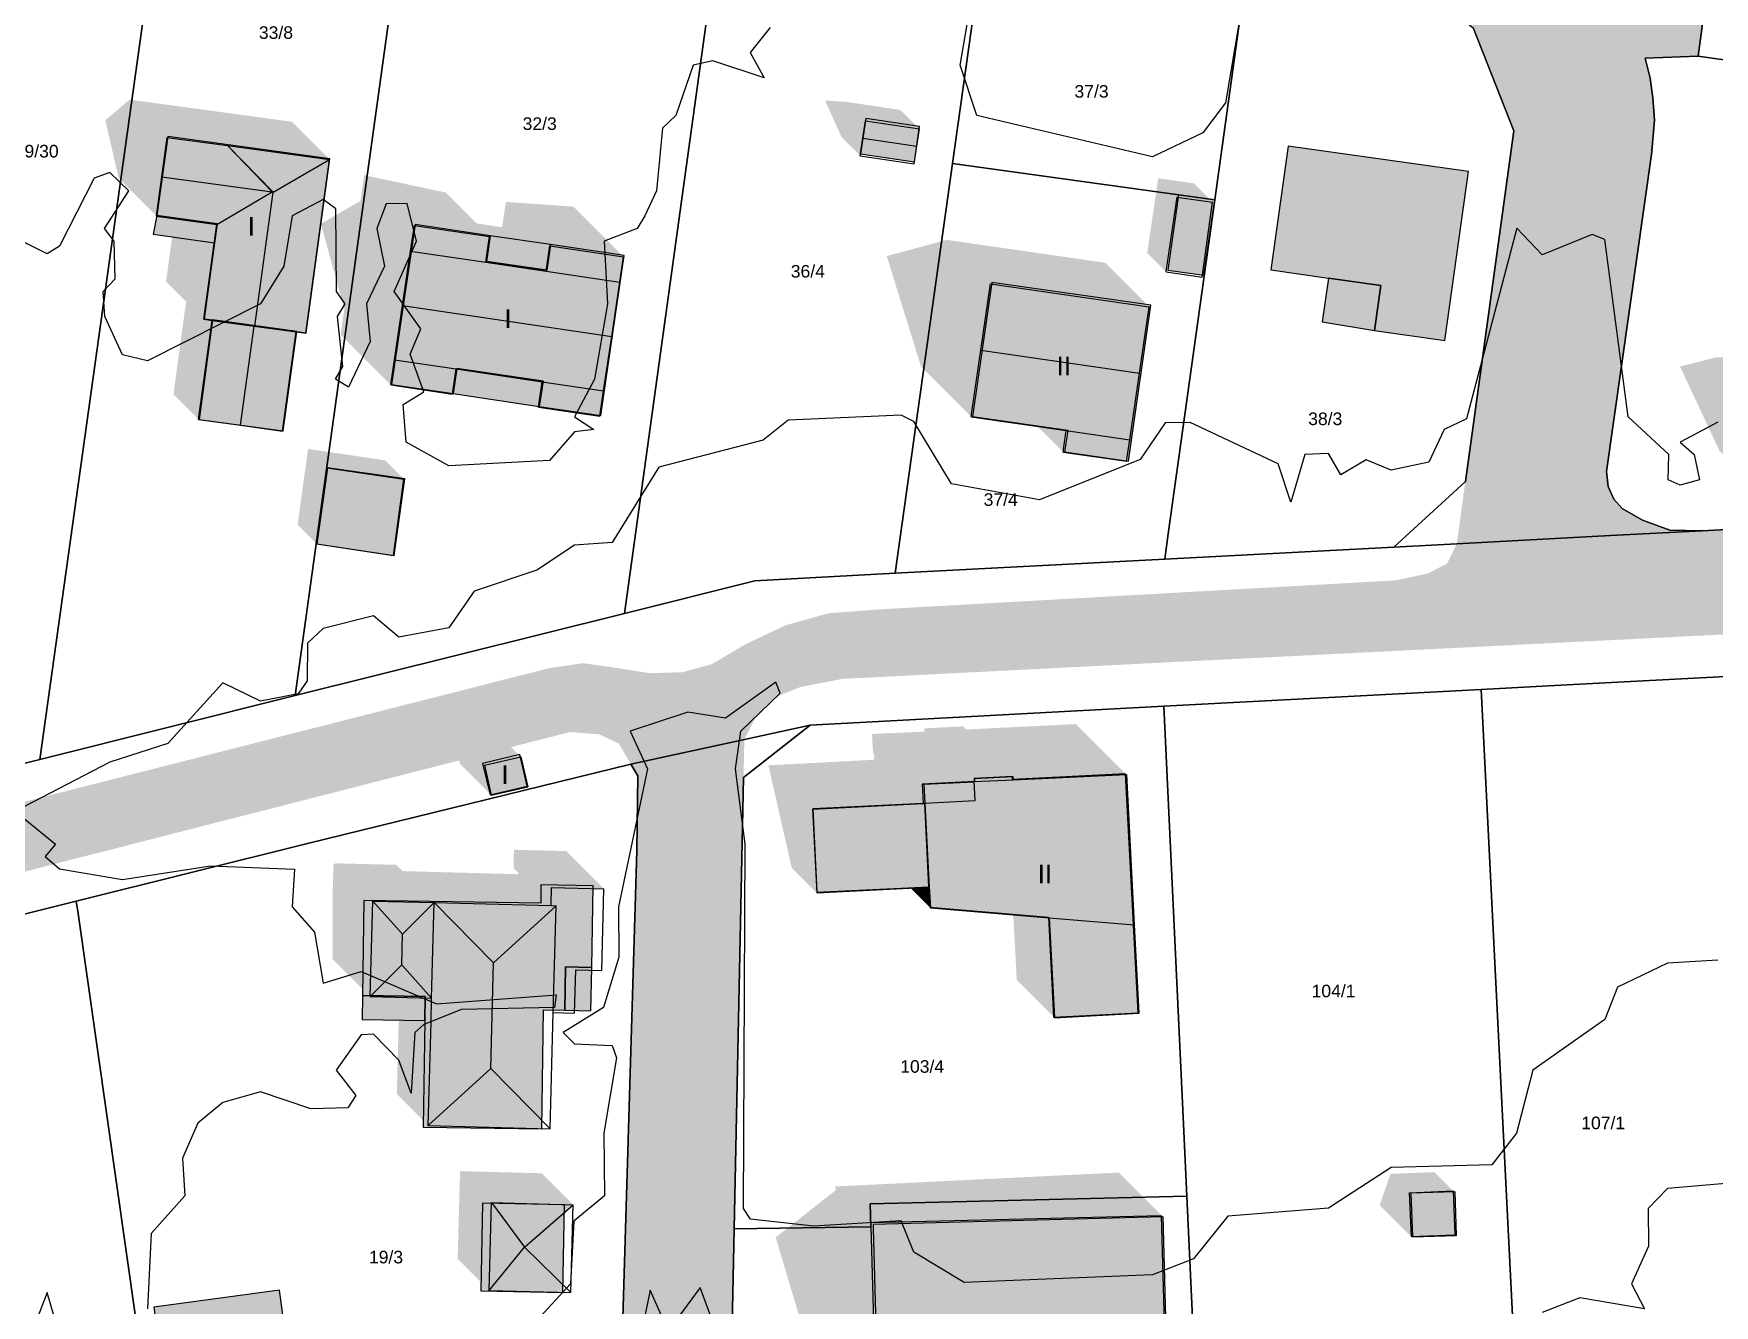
# Model space of a CAD drawing. Header units: millimetres. Extents: x 238 to 3518, y -74 to 2735.
# Drawn here: x 1918.4 to 2052.2, y 1655.5 to 1756.7 of the extents above; entities that cross this region are included whole.
import ezdxf
from ezdxf.enums import TextEntityAlignment as Align

# ---------------------------------------------------------------- set-up
doc = ezdxf.new("R2010")
doc.units = ezdxf.units.MM
for name, color, linetype in [('LP_Flurstueck_bez', 7, 'Continuous'), ('LP_Flurstuecke', 8, 'Continuous'), ('LP_Gebaeude_Dachaufsicht', 9, 'Continuous'), ('LP_Gebaeude_Dachschatten', 253, 'Continuous'), ('LP_Gebaeude_F', 254, 'Continuous'), ('LP_Gebaeude_Geschosszahl', 7, 'Continuous'), ('LP_Gebaeude_Schatten', 7, 'Continuous'), ('LP_Gebaeude_U', 7, 'Continuous'), ('LP_Topographie_Hoehenlinien', 8, 'Continuous'), ('LP_Verkehr_Strassen', 9, 'Continuous'), ('LP_Verkehr_Wege_Plaetze', 252, 'Continuous')]:
    doc.layers.add(name, color=color, linetype=linetype)
doc.styles.get("Standard").update_dxf_attribs({"font": 'arial.ttf'})

msp = doc.modelspace()

# ---------------------------------------------------------------- hatches: boundary and pattern name
at = {"layer": 'LP_Gebaeude_Dachschatten'}
for points in [[(1988.92, 1749.15), (1984.62, 1749.79), (1984.42, 1748.4), (1988.71, 1747.76)], [(1937.42, 1744.13), (1933.85, 1747.82), (1929.06, 1748.47), (1928.63, 1745.33)], [(1937.48, 1744.12), (1941.97, 1746.71), (1933.85, 1747.82)], [(2007.2, 1734.99), (1994.59, 1736.81), (1993.82, 1731.52), (2006.43, 1729.69)], [(1932.63, 1733.9), (1931.55, 1726.01), (1934.9, 1725.55), (1935.98, 1733.44)], [(1999.25, 1686.36), (2006.02, 1685.79), (2005.39, 1697.77), (1996.37, 1697.33), (1996.37, 1697.34), (1993.31, 1697.19), (1993.31, 1697.17), (1989.28, 1696.99), (1989.36, 1695.46), (1989.7, 1688.79), (1989.79, 1687.14)], [(1947.72, 1682.6), (1947.78, 1685.05), (1945.41, 1687.69), (1945.21, 1680.08)], [(1947.78, 1685.05), (1950.3, 1687.57), (1945.41, 1687.69)], [(1954.8, 1674.37), (1955.02, 1682.76), (1950.3, 1687.57), (1950.1, 1679.96), (1950.05, 1678.06), (1949.83, 1669.83)], [(1955.02, 1682.76), (1960, 1687.31), (1959.62, 1687.32), (1950.3, 1687.57)], [(2031.53, 1661.12), (2031.39, 1664.61), (2027.91, 1664.47), (2028.05, 1660.98)], [(1954.86, 1663.69), (1954.67, 1656.7), (1957.48, 1660.13)], [(1961.36, 1663.52), (1954.86, 1663.69), (1957.48, 1660.13)], [(2008.52, 1653.53), (2008.28, 1662.58), (1985.24, 1661.97), (1985.25, 1661.66), (1985.48, 1652.92)]]:
    msp.add_hatch(color=253, dxfattribs=at).paths.add_polyline_path(points)
at = {"layer": 'LP_Gebaeude_F'}
for points in [[(1984.23, 1747.16), (1988.53, 1746.53), (1988.94, 1749.33), (1984.65, 1749.96)], [(1928.24, 1742.25), (1933.04, 1741.59), (1932.83, 1740.08), (1932, 1734.03), (1932.67, 1733.94), (1939.36, 1733.02), (1940.11, 1732.92), (1942, 1746.77), (1929.1, 1748.53)], [(2016.88, 1737.93), (2021.47, 1737.27), (2025.64, 1736.68), (2025.13, 1733.1), (2030.73, 1732.31), (2032.63, 1745.76), (2018.28, 1747.78)], [(2008.69, 1737.91), (2011.56, 1737.49), (2012.42, 1743.49), (2009.55, 1743.9)], [(1927.95, 1740.76), (1932.83, 1740.08), (1933.04, 1741.59), (1928.24, 1742.25)], [(1946.9, 1728.79), (1951.81, 1728.07), (1952.11, 1730.08), (1958.97, 1729.07), (1958.67, 1727.04), (1963.56, 1726.33), (1965.43, 1739.06), (1959.56, 1739.93), (1959.26, 1737.89), (1954.46, 1738.6), (1954.76, 1740.64), (1948.78, 1741.53)], [(1954.46, 1738.6), (1959.26, 1737.89), (1959.56, 1739.93), (1954.76, 1740.64)], [(1993.14, 1726.26), (2000.73, 1725.16), (2000.48, 1723.44), (2005.55, 1722.71), (2007.33, 1735.1), (1994.68, 1736.92)], [(2020.97, 1733.78), (2025.13, 1733.1), (2025.64, 1736.68), (2021.47, 1737.27)], [(1931.59, 1726.02), (1938.28, 1725.11), (1939.36, 1733.02), (1932.67, 1733.94)], [(1951.81, 1728.07), (1958.67, 1727.04), (1958.97, 1729.07), (1952.11, 1730.08)], [(1940.96, 1716.13), (1947.11, 1715.2), (1947.97, 1721.29), (1941.81, 1722.16)], [(1954.16, 1698.64), (1954.77, 1696.13), (1957.71, 1696.84), (1957.11, 1699.34)], [(1989.14, 1697), (1989.22, 1695.46), (1989.34, 1695.47), (1989.68, 1688.83), (1989.76, 1687.19), (1999.19, 1686.4), (1999.59, 1678.45), (2006.33, 1678.79), (2005.32, 1697.81), (1996.34, 1697.35), (1996.34, 1697.61), (1993.28, 1697.45), (1993.29, 1697.19)], [(1989.14, 1697), (1989.22, 1695.46), (1989.34, 1695.47), (1993.36, 1695.7), (1993.29, 1697.19)], [(1980.43, 1695.02), (1980.76, 1688.39), (1989.68, 1688.83), (1989.34, 1695.47), (1989.22, 1695.46)], [(1944.59, 1680.17), (1949.59, 1680.1), (1949.56, 1678.19), (1949.42, 1669.7), (1958.86, 1669.55), (1959.01, 1679.02), (1960.7, 1678.99), (1960.76, 1682.44), (1962.84, 1682.41), (1962.95, 1688.91), (1958.8, 1688.98), (1958.78, 1687.53), (1944.7, 1687.72)], [(1960.7, 1678.99), (1962.78, 1678.96), (1962.84, 1682.41), (1960.76, 1682.44)], [(1944.57, 1678.26), (1949.56, 1678.19), (1949.59, 1680.1), (1944.59, 1680.17)], [(2028.03, 1664.43), (2028.15, 1660.95), (2031.67, 1661.06), (2031.55, 1664.55)], [(1954.02, 1656.66), (1960.54, 1656.53), (1960.68, 1663.52), (1954.16, 1663.65)], [(1985.05, 1662.08), (1985.06, 1661.77), (1985.55, 1644.01), (2008.68, 1644.59), (2008.19, 1662.64)], [(1928, 1655.36), (1929.1, 1647.31), (1939.09, 1648.68), (1937.99, 1656.72)]]:
    msp.add_hatch(color=254, dxfattribs=at).paths.add_polyline_path(points)
at = {"layer": 'LP_Gebaeude_Schatten'}
for points in [[(1941.97, 1746.71), (1933.85, 1747.82), (1929.06, 1748.47), (1928.63, 1745.33), (1928.2, 1742.2), (1925.2, 1745.2), (1924.13, 1749.83), (1926.06, 1751.47), (1930.85, 1750.82), (1938.97, 1749.71), (1941.97, 1746.71)], [(1988.92, 1749.15), (1984.62, 1749.79), (1984.21, 1747.01), (1982.71, 1748.51), (1981.42, 1751.4), (1983.12, 1751.29), (1987.42, 1750.65), (1988.92, 1749.15)], [(1953.68, 1741.62), (1955.71, 1741.31), (1956.01, 1743.33), (1961.37, 1742.96), (1965.37, 1738.96), (1959.51, 1739.83), (1959.21, 1737.81), (1954.41, 1738.53), (1954.71, 1740.58), (1948.73, 1741.46), (1948.43, 1739.41), (1947.15, 1730.76), (1946.85, 1728.77), (1942.85, 1732.77), (1943.15, 1734.76), (1941.29, 1741.59), (1944.43, 1743.41), (1944.73, 1745.46), (1951.21, 1744.08), (1953.68, 1741.62)], [(2007.93, 1745.21), (2010.75, 1744.81), (2012.25, 1743.31), (2009.43, 1743.71), (2008.55, 1737.77), (2007.05, 1739.27), (2007.93, 1745.21)], [(1930.56, 1735.4), (1928.96, 1736.99), (1929.65, 1742), (1933, 1741.54), (1932.79, 1739.99), (1931.96, 1733.99), (1932.63, 1733.9), (1931.55, 1726.01), (1929.55, 1728.01), (1930.56, 1735.4)], [(1986.32, 1739.02), (1991.09, 1740.31), (2003.7, 1738.49), (2007.2, 1734.99), (1994.59, 1736.81), (1993.05, 1726.22), (1989.05, 1730.22), (1986.32, 1739.02)], [(2056.95, 1737.68), (2060.24, 1736.25), (2063.24, 1733.25), (2059.67, 1733.11), (2059.86, 1728.13), (2055.3, 1727.95), (2055.45, 1724.23), (2055.6, 1720.5), (2052.6, 1723.5), (2049.45, 1730.23), (2052.3, 1730.95), (2056.86, 1731.13), (2056.67, 1736.11), (2056.95, 1737.68)], [(1958.9, 1729.02), (1958.6, 1727), (1956.17, 1729.43), (1958.9, 1729.02)], [(2000.61, 1725.13), (2000.36, 1723.42), (1998.32, 1725.46), (2000.61, 1725.13)], [(1946.4, 1722.76), (1947.9, 1721.26), (1941.77, 1722.17), (1940.93, 1716.13), (1939.43, 1717.63), (1940.27, 1723.67), (1946.4, 1722.76)], [(1951.8, 1701), (1954.69, 1701.67), (1957.19, 1699.17), (1954.3, 1698.5), (1954.85, 1696.11), (1952.35, 1698.61), (1951.8, 1701)], [(1992.37, 1701.59), (1992.62, 1701.34), (2001.39, 1701.77), (2005.39, 1697.77), (1996.37, 1697.33), (1996.37, 1697.34), (1996.37, 1697.59), (1993.3, 1697.43), (1993.31, 1697.19), (1993.31, 1697.17), (1989.28, 1696.99), (1989.15, 1696.98), (1989.23, 1695.46), (1980.4, 1694.99), (1980.76, 1688.33), (1978.76, 1690.33), (1976.9, 1698.49), (1985.29, 1698.93), (1985.34, 1699.34), (1985.23, 1699.46), (1985.15, 1700.98), (1985.28, 1700.99), (1989.31, 1701.17), (1989.31, 1701.19), (1989.3, 1701.43), (1992.37, 1701.59)], [(1956.99, 1689.95), (1956.62, 1690.32), (1956.65, 1691.77), (1960.81, 1691.66), (1963.81, 1688.66), (1959.65, 1688.77), (1959.62, 1687.32), (1950.3, 1687.57), (1945.41, 1687.69), (1945.21, 1680.08), (1942.21, 1683.08), (1942.22, 1688.1), (1942.28, 1690.55), (1942.41, 1690.69), (1947.3, 1690.57), (1947.8, 1690.07), (1956.98, 1689.82), (1956.99, 1689.95)], [(1989.7, 1688.79), (1989.79, 1687.14), (1988.22, 1688.72), (1989.7, 1688.79)], [(1996.39, 1686.59), (1999.25, 1686.36), (1999.67, 1678.4), (1996.67, 1681.4), (1996.39, 1686.59)], [(1947.53, 1680.02), (1950.1, 1679.96), (1950.05, 1678.06), (1949.83, 1669.83), (1947.33, 1672.33), (1947.53, 1680.02)], [(1958.86, 1666.02), (1961.36, 1663.52), (1954.86, 1663.69), (1954.67, 1656.7), (1952.17, 1659.2), (1952.36, 1666.19), (1958.86, 1666.02)], [(1976.94, 1610.09), (1972.43, 1618.77), (1975.42, 1619.95), (1982.23, 1621.52), (1981.73, 1622.02), (1978.73, 1641.02), (1980.46, 1645.45), (1985.38, 1644.22), (1981.22, 1648.38), (1977.48, 1660.92), (1982.25, 1664.66), (1982.24, 1664.97), (2004.78, 1666.08), (2008.28, 1662.58), (1985.24, 1661.97), (1985.25, 1661.66), (1985.48, 1652.92), (1985.72, 1643.88), (1986.64, 1643.91), (1988.69, 1643.39), (1992.19, 1639.89), (1981.73, 1638.02), (1985.23, 1618.52), (1978.42, 1616.95), (1979.43, 1611.77), (1980.44, 1606.59), (1980.63, 1606.63), (1984.9, 1605.41), (1987.36, 1602.95), (1996.5, 1605.09), (1998.5, 1603.09), (1989, 1600.86), (1988.9, 1601.41), (1983.48, 1600.11), (1979.87, 1599.25), (1978.05, 1598.82), (1978.85, 1594.2), (1982.7, 1572.36), (1978.2, 1576.86), (1974.85, 1598.2), (1974.05, 1602.82), (1974.37, 1604.75), (1975.48, 1608.11), (1980.3, 1606.73), (1976.94, 1610.09)], [(2029.89, 1666.11), (2031.39, 1664.61), (2027.91, 1664.47), (2028.05, 1660.98), (2025.55, 1663.48), (2026.41, 1665.97), (2029.89, 1666.11)]]:
    msp.add_hatch(color=7, dxfattribs=at).paths.add_polyline_path(points)
at = {"layer": 'LP_Verkehr_Strassen'}
for points in [[(1814.41, 1875.44), (1831.17, 1873.19), (1840.09, 1871.99), (1849.02, 1870.8), (1861.79, 1869.08), (1864.42, 1867.53), (1865.2, 1864.6), (1860.15, 1826.97), (1843.4, 1829.19), (1834.48, 1830.36), (1834.09, 1827.39), (1859.75, 1824), (1857.76, 1809.14), (1855.77, 1794.3), (1855.57, 1793.63), (1853.46, 1792.18), (1850.4, 1769.54), (1847.17, 1745.66), (1844.31, 1724.46), (1846.45, 1721.66), (1843.23, 1697.78), (1841.65, 1686.08), (1841.37, 1682.4), (1839.81, 1679.19), (1853.98, 1682.73), (1852.21, 1684.15), (1850.78, 1685.94), (1849.99, 1688.52), (1849.79, 1691.39), (1850.44, 1695.99), (1852.94, 1713.58), (1855.74, 1715.7), (1859.03, 1740), (1862.65, 1766.79), (1865.66, 1789.08), (1863.53, 1791.89), (1863.79, 1793.93), (1865.79, 1808.78), (1867.85, 1824.12), (1869.72, 1837.99), (1870.91, 1846.91), (1872.11, 1855.82), (1874.24, 1871.64), (1876.87, 1876.67), (1878.28, 1880.25), (1879.48, 1881.4), (1881.67, 1882.19), (1887.8, 1876.95), (1914.83, 1854.74), (1914.19, 1850.12), (1912.97, 1841.23), (1915.95, 1840.83), (1917.55, 1852.5), (1937.93, 1835.76), (1958.82, 1818.55), (1978.23, 1802.55), (1979.75, 1798.1), (1996.84, 1784.07), (2015.88, 1768.44), (2016.22, 1770.84), (2033.01, 1757.14), (2036.22, 1749), (2032.37, 1721.08), (2031.69, 1716.13), (2043.91, 1716.77), (2043.35, 1718.05), (2043.26, 1719.41), (2043.61, 1721.88), (2047.18, 1747.11), (2047.41, 1749.84), (2047.29, 1751.62), (2047.08, 1753.19), (2046.68, 1754.76), (2050.9, 1754.92), (2051.49, 1759.27), (2038.58, 1766.14), (2017.9, 1783.01), (1998.87, 1798.61), (1981.79, 1812.58), (1979.46, 1811.29), (1979.54, 1811.84), (1960.09, 1827.8), (1933.48, 1849.64), (1922.2, 1858.9), (1908.9, 1869.82), (1896.16, 1880.27), (1883.38, 1890.76), (1874.55, 1896.55), (1865.63, 1897.74), (1855.95, 1899.03), (1854.59, 1901.3), (1854.22, 1904.37), (1856.6, 1922.15), (1856.36, 1933.56), (1852.83, 1934.04), (1853.09, 1922.33), (1849.68, 1896.89), (1851.42, 1896.66), (1849.03, 1878.83), (1847.51, 1876.18), (1844.53, 1875.4), (1814.94, 1879.37)], [(1684.95, 1630.49), (1691.98, 1632.44), (1711.15, 1637.4), (1790.26, 1657.39), (1961.12, 1701.14), (1963.45, 1700.95), (1965.01, 1700.21), (1965.96, 1698.57), (1974.99, 1700.55), (1975.95, 1702.44), (1977.38, 1703.89), (1979.48, 1704.73), (1982.82, 1705.37), (2008.39, 1706.67), (2070.66, 1709.79), (2097.35, 1711.14), (2100.3, 1711.45), (2103.91, 1712.08), (2108.9, 1713.37), (2114.41, 1714.95), (2118.28, 1716.86), (2121.14, 1718.44), (2122.96, 1719.16), (2125.74, 1719.56), (2128.28, 1719.63), (2131.61, 1719.24), (2133.86, 1718.62), (2136.34, 1717.56), (2138.1, 1716.53), (2140.74, 1715.43), (2144.02, 1714.64), (2147.73, 1714.7), (2159.2, 1716.02), (2151.7, 1720.1), (2147.65, 1719.4), (2144.23, 1719.56), (2141.69, 1720.51), (2139.63, 1722.02), (2138.36, 1723.86), (2137.87, 1725.4), (2137.57, 1727.59), (2130.34, 1733.9), (2127.01, 1729.79), (2123.6, 1726.38), (2118.67, 1723.05), (2113.52, 1720.45), (2108.36, 1718.52), (2102.64, 1717.02), (2095.81, 1716.06), (2049.86, 1714.95), (2047, 1715.11), (2045.17, 1715.59), (2043.91, 1716.77), (2031.69, 1716.13), (2030.92, 1714.55), (2029.38, 1713.76), (2026.84, 1713.21), (1985.72, 1710.9), (1981.67, 1710.59), (1978.26, 1709.63), (1975.09, 1708.13), (1972.39, 1706.54), (1970.08, 1705.9), (1967.47, 1705.82), (1964.93, 1706.22), (1962.15, 1706.62), (1959.45, 1706.22), (1919.84, 1696.14), (1863.25, 1681.68), (1859.67, 1681.14), (1856.58, 1681.61), (1853.98, 1682.73), (1839.81, 1679.19), (1839.04, 1677.79), (1837.64, 1675.9), (1835.03, 1674.06), (1831.33, 1672.79), (1805.91, 1666.39), (1803.83, 1667.04), (1802.59, 1668.16), (1802.02, 1669.78), (1806.03, 1699.66), (1808.04, 1714.67), (1798.34, 1715.97), (1797.7, 1716.8), (1800.46, 1737.85), (1797.09, 1738.3), (1796.02, 1730.37), (1791.76, 1698.65), (1798.7, 1697.66), (1794.71, 1667.95), (1794.24, 1666.23), (1792.96, 1664.5), (1791.26, 1662.82), (1767.65, 1656.75), (1765.53, 1657.17), (1763.87, 1658.36), (1763.39, 1660.12), (1759.74, 1659.21), (1759.41, 1657.63), (1758.11, 1655.82), (1756.01, 1654.09), (1694.02, 1638.79), (1689.27, 1637.85), (1685.89, 1637.67)], [(1962.21, 1602), (1973.28, 1603.95), (1974.51, 1604.18), (1973.17, 1605.76), (1973.05, 1607.49), (1973.76, 1641.59), (1973.8, 1643.61), (1974.17, 1661.6), (1974.92, 1697.53), (1974.99, 1700.55), (1965.96, 1698.57), (1966.5, 1697.66), (1966.42, 1691.68), (1964.74, 1635.04), (1964.3, 1620.89), (1964.13, 1604)]]:
    msp.add_hatch(color=9, dxfattribs=at).paths.add_polyline_path(points)
at = {"layer": 'LP_Verkehr_Wege_Plaetze'}
msp.add_hatch(color=252, dxfattribs=at).paths.add_polyline_path([(2043.26, 1719.41), (2043.35, 1718.05), (2043.91, 1716.77), (2045.17, 1715.59), (2047, 1715.11), (2049.86, 1714.95), (2095.81, 1716.06), (2102.64, 1717.02), (2108.36, 1718.52), (2113.52, 1720.45), (2118.67, 1723.05), (2123.6, 1726.38), (2127.01, 1729.79), (2130.34, 1733.9), (2128.81, 1735.24), (2124.64, 1730.5), (2119.86, 1726.57), (2114.53, 1723.45), (2108.78, 1721.2), (2102.76, 1719.88), (2084.92, 1718.93), (2067.1, 1717.99), (2051.22, 1717.15), (2048.63, 1717.2), (2046.46, 1717.99), (2044.86, 1718.94), (2044.18, 1719.67), (2043.74, 1720.69), (2043.61, 1721.88)])

# ---------------------------------------------------------------- linework, layer by layer
at = {"layer": 'LP_Flurstuecke', "color": 8}
for points in [[(1902.82, 1694.94), (1918.92, 1698.96), (1931.72, 1790.77), (1916.41, 1791.48)], [(1918.92, 1698.96), (1939.25, 1704.04), (1949.54, 1778.36), (1951.13, 1789.87), (1931.72, 1790.77)], [(2050.9, 1754.92), (2071.85, 1751.97), (2075.95, 1781.37), (2064.95, 1790.99), (2054.12, 1778.59), (2051.49, 1759.27)], [(1991.56, 1746.4), (2012.42, 1743.49), (2015.88, 1768.44), (1996.84, 1784.07), (1994.55, 1767.76)], [(1939.25, 1704.04), (1965.44, 1710.58), (1973.75, 1770.66), (1974.34, 1774.83), (1949.54, 1778.36)], [(1965.44, 1710.58), (1975.82, 1713.18), (1986.98, 1713.77), (1991.56, 1746.4), (1994.55, 1767.76), (1973.75, 1770.66)], [(2008.45, 1714.9), (2026.67, 1715.86), (2032.37, 1721.08), (2036.22, 1749), (2033.01, 1757.14), (2016.22, 1770.84), (2015.88, 1768.44), (2012.42, 1743.49), (2008.73, 1716.91)], [(2043.61, 1721.88), (2043.74, 1720.69), (2044.18, 1719.67), (2044.86, 1718.94), (2046.46, 1717.99), (2048.63, 1717.2), (2051.22, 1717.15), (2067.1, 1717.99), (2071.85, 1751.97), (2050.9, 1754.92), (2046.68, 1754.76), (2047.08, 1753.19), (2047.29, 1751.62), (2047.41, 1749.84), (2047.18, 1747.11)], [(1986.98, 1713.77), (2008.45, 1714.9), (2008.73, 1716.91), (2012.42, 1743.49), (1991.56, 1746.4)], [(2033.62, 1704.53), (2037.99, 1617.57), (2063.48, 1622.36), (2071.45, 1623.47), (2070.93, 1648.4), (2070.51, 1669.65), (2069.77, 1706.44), (2039.96, 1704.87)], [(2008.38, 1703.19), (2009.94, 1669.92), (2010.21, 1664.2), (2011.22, 1642.53), (2011.49, 1636.68), (2012.34, 1625.1), (2013.25, 1612.81), (2037.99, 1617.57), (2033.62, 1704.53)], [(1974.17, 1661.6), (1985.06, 1661.77), (1985.01, 1663.59), (2010.21, 1664.2), (2009.94, 1669.92), (2008.38, 1703.19), (1980.23, 1701.69), (1974.92, 1697.53)], [(1962.21, 1602), (1973.28, 1603.95), (1973.17, 1605.76), (1973.05, 1607.49), (1973.76, 1641.59), (1973.8, 1643.61), (1974.17, 1661.6), (1974.92, 1697.53), (1980.23, 1701.69), (1974.99, 1700.55), (1965.96, 1698.57), (1966.5, 1697.66), (1966.42, 1691.68), (1964.74, 1635.04), (1964.3, 1620.89), (1964.13, 1604)], [(1921.82, 1687.69), (1921.96, 1686.7), (1928.84, 1638.36), (1929.85, 1631.27), (1929.97, 1630.29), (1964.74, 1635.04), (1966.42, 1691.68), (1966.5, 1697.66), (1965.96, 1698.57), (1940.21, 1692.28)], [(1790.89, 1655.02), (1798.56, 1624.89), (1799.52, 1621.12), (1808.07, 1587.45), (1840.87, 1595.93), (1847.52, 1566.2), (1862.9, 1576.03), (1870.23, 1578.12), (1877.51, 1580.85), (1903.43, 1589.63), (1905.2, 1590.33), (1934.4, 1596.33), (1932, 1613.72), (1931.18, 1620.44), (1929.97, 1630.29), (1929.85, 1631.27), (1928.84, 1638.36), (1921.96, 1686.7), (1921.82, 1687.69)], [(1973.76, 1641.59), (2010.22, 1642.51), (2011.22, 1642.53), (2010.21, 1664.2), (1985.01, 1663.59), (1985.06, 1661.77), (1974.17, 1661.6), (1973.8, 1643.61)]]:
    msp.add_lwpolyline(points, close=True, dxfattribs=at)
for points in [[(2033.01, 1757.14), (2036.22, 1749), (2032.37, 1721.08), (2026.67, 1715.86), (2031.69, 1716.13), (2043.91, 1716.77), (2051.22, 1717.15), (2048.63, 1717.2), (2046.46, 1717.99), (2044.86, 1718.94), (2044.18, 1719.67), (2043.74, 1720.69), (2043.61, 1721.88), (2047.18, 1747.11), (2047.41, 1749.84), (2047.29, 1751.62), (2047.08, 1753.19), (2046.68, 1754.76), (2050.9, 1754.92), (2051.49, 1759.27)], [(2067.1, 1717.99), (2051.22, 1717.15), (2043.91, 1716.77), (2031.69, 1716.13), (2026.67, 1715.86), (2008.45, 1714.9), (1986.98, 1713.77), (1975.82, 1713.18), (1965.44, 1710.58), (1939.25, 1704.04), (1918.92, 1698.96), (1902.82, 1694.94), (1883.88, 1690.21), (1862.88, 1684.96), (1853.98, 1682.73), (1839.81, 1679.19), (1834.15, 1677.8), (1802.02, 1669.78), (1794.71, 1667.95), (1786.32, 1665.84), (1763.39, 1660.12), (1759.74, 1659.21), (1735.17, 1653.09)], [(1692.25, 1630.4), (1711.62, 1635.22), (1738.83, 1642.02), (1768.55, 1649.44), (1790.89, 1655.02), (1921.82, 1687.69), (1940.21, 1692.28), (1965.96, 1698.57), (1974.99, 1700.55), (1980.23, 1701.69), (2008.38, 1703.19), (2033.62, 1704.53), (2039.96, 1704.87), (2069.77, 1706.44)]]:
    msp.add_lwpolyline(points, dxfattribs=at)
at = {"layer": 'LP_Gebaeude_Dachaufsicht', "color": 9}
for p, q in [((1984.42, 1748.4, 80.11), (1984.62, 1749.79, 77.91)), ((1984.62, 1749.79, 77.91), (1988.92, 1749.15, 77.91)), ((1928.63, 1745.33, 82.15), (1929.06, 1748.47, 80.11)), ((1929.06, 1748.47, 80.11), (1933.85, 1747.82, 80.11)), ((1984.21, 1747.01, 77.91), (1984.42, 1748.4, 80.11)), ((1984.42, 1748.4, 80.11), (1988.71, 1747.76, 80.11)), ((1988.71, 1747.76, 80.11), (1988.92, 1749.15, 77.91)), ((1933.85, 1747.82, 80.11), (1937.42, 1744.13, 82.15)), ((1933.85, 1747.82, 80.11), (1941.97, 1746.71, 80.11)), ((1933.85, 1747.82, 80.11), (1937.48, 1744.12, 82.19)), ((1984.21, 1747.01, 77.91), (1988.5, 1746.37, 77.91)), ((1988.5, 1746.37, 77.91), (1988.71, 1747.76, 80.11)), ((1937.48, 1744.12, 82.19), (1941.97, 1746.71, 80.11)), ((1940.08, 1732.88, 80.11), (1941.97, 1746.71, 80.11)), ((1928.2, 1742.2, 80.11), (1928.63, 1745.33, 82.15)), ((1928.63, 1745.33, 82.15), (1937.42, 1744.13, 82.15)), ((1933, 1741.54, 80.11), (1937.42, 1744.13, 82.15)), ((1936.02, 1733.44, 82.19), (1937.48, 1744.12, 82.19)), ((2008.55, 1737.77, 77.68), (2009.43, 1743.71, 77.68)), ((2009.43, 1743.71, 77.68), (2012.25, 1743.31, 77.68)), ((2011.42, 1737.35, 77.68), (2012.25, 1743.31, 77.68)), ((1928.2, 1742.2, 80.11), (1933, 1741.54, 80.11)), ((1932.79, 1739.99, 80.11), (1933, 1741.54, 80.11)), ((1948.43, 1739.41, 81.47), (1948.73, 1741.46, 81.47)), ((1948.73, 1741.46, 81.47), (1954.71, 1740.58, 81.47)), ((1954.41, 1738.53, 81.47), (1954.71, 1740.58, 81.47)), ((1931.96, 1733.99, 80.11), (1932.79, 1739.99, 80.11)), ((1947.79, 1735.09, 84.89), (1948.43, 1739.41, 81.47)), ((1948.43, 1739.41, 81.47), (1954.41, 1738.53, 81.47)), ((1959.21, 1737.81, 81.47), (1959.51, 1739.83, 81.47)), ((1959.51, 1739.83, 81.47), (1965.37, 1738.96, 81.47)), ((1965.07, 1736.95, 81.47), (1965.37, 1738.96, 81.47)), ((1954.41, 1738.53, 81.47), (1959.21, 1737.81, 81.47)), ((1959.21, 1737.81, 81.47), (1965.07, 1736.95, 81.47)), ((2008.55, 1737.77, 77.68), (2011.42, 1737.35, 77.68)), ((1964.43, 1732.62, 84.89), (1965.07, 1736.95, 81.47)), ((1993.82, 1731.52, 85.84), (1994.59, 1736.81, 80.61)), ((1994.59, 1736.81, 80.61), (2007.2, 1734.99, 80.61)), ((1947.15, 1730.76, 81.47), (1947.79, 1735.09, 84.89)), ((1947.79, 1735.09, 84.89), (1964.43, 1732.62, 84.89)), ((2006.43, 1729.69, 85.84), (2007.2, 1734.99, 80.61)), ((1931.55, 1726.01, 78.58), (1932.63, 1733.9, 78.58)), ((1931.96, 1733.99, 80.11), (1932.63, 1733.9, 80.45)), ((1932.63, 1733.9, 80.45), (1936.02, 1733.44, 82.19)), ((1932.63, 1733.9, 78.58), (1935.98, 1733.44, 80.5)), ((1934.9, 1725.55, 80.5), (1935.98, 1733.44, 80.5)), ((1935.98, 1733.44, 80.5), (1939.33, 1732.99, 78.58)), ((1936.02, 1733.44, 82.19), (1939.33, 1732.99, 80.49)), ((1938.24, 1725.09, 78.58), (1939.33, 1732.99, 78.58)), ((1939.33, 1732.99, 80.49), (1940.08, 1732.88, 80.11)), ((1963.79, 1728.3, 81.47), (1964.43, 1732.62, 84.89)), ((1993.05, 1726.22, 80.61), (1993.82, 1731.52, 85.84)), ((1993.82, 1731.52, 85.84), (2006.43, 1729.69, 85.84)), ((1946.85, 1728.77, 81.47), (1947.15, 1730.76, 81.47)), ((1947.15, 1730.76, 81.47), (1952.06, 1730.04, 81.47)), ((1951.76, 1728.04, 81.47), (1952.06, 1730.04, 81.47)), ((1952.06, 1730.04, 81.47), (1958.9, 1729.02, 81.47)), ((2005.66, 1724.4, 80.61), (2006.43, 1729.69, 85.84)), ((1946.85, 1728.77, 81.47), (1951.76, 1728.04, 81.47)), ((1958.6, 1727, 81.47), (1958.9, 1729.02, 81.47)), ((1958.9, 1729.02, 81.47), (1963.79, 1728.3, 81.47)), ((1963.49, 1726.28, 81.47), (1963.79, 1728.3, 81.47)), ((1958.6, 1727, 81.47), (1963.49, 1726.28, 81.47)), ((1931.55, 1726.01, 78.58), (1934.9, 1725.55, 80.5)), ((1993.05, 1726.22, 80.61), (2000.61, 1725.13, 80.61)), ((1934.9, 1725.55, 80.5), (1938.24, 1725.09, 78.58)), ((2000.36, 1723.42, 80.61), (2000.61, 1725.13, 80.61)), ((2000.61, 1725.13, 80.61), (2005.66, 1724.4, 80.61)), ((2005.41, 1722.69, 80.61), (2005.66, 1724.4, 80.61)), ((2000.36, 1723.42, 80.61), (2005.41, 1722.69, 80.61)), ((1940.93, 1716.13, 77.7), (1941.77, 1722.17, 77.7)), ((1941.77, 1722.17, 77.7), (1947.9, 1721.26, 77.7)), ((1947.07, 1715.19, 77.7), (1947.9, 1721.26, 77.7)), ((1940.93, 1716.13, 77.7), (1947.07, 1715.19, 77.7)), ((1954.3, 1698.5, 77.98), (1957.19, 1699.17, 77.98)), ((1957.19, 1699.17, 77.98), (1957.75, 1696.78, 77.98)), ((1954.3, 1698.5, 77.98), (1954.85, 1696.11, 77.98)), ((1993.3, 1697.43, 80.24), (1996.37, 1697.59, 80.24)), ((1996.37, 1697.33, 80.24), (2005.39, 1697.77, 80.24)), ((1996.37, 1697.34, 80.24), (1996.37, 1697.59, 80.24)), ((2005.39, 1697.77, 80.24), (2006.02, 1685.79, 83.02)), ((1954.85, 1696.11, 77.98), (1957.75, 1696.78, 77.98)), ((1989.15, 1696.98, 80.24), (1989.28, 1696.99, 80.24)), ((1989.15, 1696.98, 80.24), (1989.23, 1695.46, 80.24)), ((1989.28, 1696.99, 80.24), (1993.31, 1697.17, 80.24)), ((1989.28, 1696.99, 80.24), (1989.36, 1695.46, 80.59)), ((1989.28, 1696.99, 80.24), (1989.36, 1695.46, 80.24)), ((1993.3, 1697.43, 80.24), (1993.31, 1697.19, 80.24)), ((1993.31, 1697.19, 80.24), (1996.37, 1697.34, 80.24)), ((1993.31, 1697.19, 80.24), (1993.31, 1697.17, 80.24)), ((1996.37, 1697.33, 80.24), (1996.37, 1697.34, 80.24)), ((1980.4, 1694.99, 79.61), (1989.23, 1695.46, 79.61)), ((1980.4, 1694.99, 79.61), (1980.76, 1688.33, 77.84)), ((1989.23, 1695.46, 80.24), (1989.36, 1695.46, 80.24)), ((1989.23, 1695.46, 79.61), (1989.36, 1695.46, 79.61)), ((1989.36, 1695.46, 79.61), (1989.7, 1688.79, 77.83)), ((1989.36, 1695.46, 80.59), (1989.7, 1688.79, 82.14)), ((1959.62, 1687.32, 78.55), (1959.65, 1688.77, 78.55)), ((1959.65, 1688.77, 78.55), (1963.81, 1688.66, 78.55)), ((1963.64, 1682.17, 78.55), (1963.81, 1688.66, 78.55)), ((1980.76, 1688.33, 77.84), (1989.7, 1688.79, 77.83)), ((1989.7, 1688.79, 82.14), (1989.79, 1687.14, 82.52)), ((1945.21, 1680.08, 79.3), (1945.41, 1687.69, 79.3)), ((1945.41, 1687.69, 79.3), (1950.3, 1687.57, 79.3)), ((1945.41, 1687.69, 79.3), (1947.78, 1685.05, 82.4)), ((1947.78, 1685.05, 82.4), (1950.3, 1687.57, 79.3)), ((1950.1, 1679.96, 79.3), (1950.3, 1687.57, 79.3)), ((1950.1, 1679.96, 78.41), (1950.3, 1687.57, 78.41)), ((1950.3, 1687.57, 78.41), (1959.62, 1687.32, 78.41)), ((1950.3, 1687.57, 78.41), (1955.02, 1682.76, 83.75)), ((1955.02, 1682.76, 83.75), (1960, 1687.31, 78.41)), ((1959.62, 1687.32, 78.55), (1960, 1687.31, 78.55)), ((1959.62, 1687.32, 78.41), (1960, 1687.31, 78.41)), ((1959.77, 1678.82, 78.41), (1960, 1687.31, 78.41)), ((1959.77, 1678.82, 78.55), (1960, 1687.31, 78.55)), ((1989.79, 1687.14, 82.52), (1999.25, 1686.36, 82.81)), ((1999.25, 1686.36, 79.46), (1999.67, 1678.4, 79.46)), ((1999.25, 1686.36, 79.46), (2006.02, 1685.79, 77.89)), ((1999.25, 1686.36, 82.81), (2006.02, 1685.79, 83.02)), ((2006.02, 1685.79, 77.89), (2006.39, 1678.76, 77.89)), ((1947.72, 1682.6, 82.4), (1947.78, 1685.05, 82.4)), ((1945.21, 1680.08, 79.3), (1947.72, 1682.6, 82.4)), ((1947.72, 1682.6, 82.4), (1950.1, 1679.96, 79.3)), ((1954.8, 1674.37, 83.75), (1955.02, 1682.76, 83.75)), ((1961.48, 1678.77, 78.55), (1961.57, 1682.22, 78.55)), ((1961.57, 1682.22, 78.55), (1963.64, 1682.17, 78.55)), ((1945.21, 1680.08, 79.3), (1950.1, 1679.96, 79.3)), ((1950.05, 1678.06, 78.41), (1950.1, 1679.96, 78.41)), ((1959.53, 1669.57, 78.41), (1959.77, 1678.82, 78.41)), ((1959.77, 1678.82, 78.55), (1961.48, 1678.77, 78.55)), ((1949.83, 1669.83, 78.41), (1950.05, 1678.06, 78.41)), ((1999.67, 1678.4, 79.46), (2006.39, 1678.76, 77.89)), ((1949.83, 1669.83, 78.41), (1954.8, 1674.37, 83.75)), ((1954.8, 1674.37, 83.75), (1959.53, 1669.57, 78.41)), ((1949.83, 1669.83, 78.41), (1959.53, 1669.57, 78.41)), ((2027.91, 1664.47, 75.62), (2031.39, 1664.61, 75.62)), ((2027.91, 1664.47, 75.62), (2028.05, 1660.98, 76.79)), ((2031.39, 1664.61, 75.62), (2031.53, 1661.12, 76.79)), ((1954.67, 1656.7, 77.66), (1954.86, 1663.69, 77.66)), ((1954.86, 1663.69, 77.66), (1957.48, 1660.13, 80.63)), ((1954.86, 1663.69, 77.66), (1961.36, 1663.52, 77.66)), ((1957.48, 1660.13, 80.63), (1961.36, 1663.52, 77.66)), ((1961.18, 1656.53, 77.66), (1961.36, 1663.52, 77.66)), ((1985.24, 1661.97, 79), (2008.28, 1662.58, 79)), ((1985.24, 1661.97, 79), (1985.25, 1661.66, 79.2)), ((1985.25, 1661.66, 79.2), (1985.48, 1652.92, 84.84)), ((2008.28, 1662.58, 79), (2008.52, 1653.53, 84.84)), ((1954.67, 1656.7, 77.66), (1957.48, 1660.13, 80.63)), ((1957.48, 1660.13, 80.63), (1961.18, 1656.53, 77.66)), ((2028.05, 1660.98, 76.79), (2031.53, 1661.12, 76.79)), ((1954.67, 1656.7, 77.66), (1961.18, 1656.53, 77.66))]:
    msp.add_line(p, q, dxfattribs=at)
at = {"layer": 'LP_Gebaeude_U', "color": 7}
for points in [[(1984.23, 1747.16), (1988.53, 1746.53), (1988.94, 1749.33), (1984.65, 1749.96)], [(1928.24, 1742.25), (1933.04, 1741.59), (1932.83, 1740.08), (1932, 1734.03), (1932.67, 1733.94), (1939.36, 1733.02), (1940.11, 1732.92), (1942, 1746.77), (1929.1, 1748.53)], [(2016.88, 1737.93), (2021.47, 1737.27), (2025.64, 1736.68), (2025.13, 1733.1), (2030.73, 1732.31), (2032.63, 1745.76), (2018.28, 1747.78)], [(2008.69, 1737.91), (2011.56, 1737.49), (2012.42, 1743.49), (2009.55, 1743.9)], [(1927.95, 1740.76), (1932.83, 1740.08), (1933.04, 1741.59), (1928.24, 1742.25)], [(1946.9, 1728.79), (1951.81, 1728.07), (1952.11, 1730.08), (1958.97, 1729.07), (1958.67, 1727.04), (1963.56, 1726.33), (1965.43, 1739.06), (1959.56, 1739.93), (1959.26, 1737.89), (1954.46, 1738.6), (1954.76, 1740.64), (1948.78, 1741.53)], [(1954.46, 1738.6), (1959.26, 1737.89), (1959.56, 1739.93), (1954.76, 1740.64)], [(1993.14, 1726.26), (2000.73, 1725.16), (2000.48, 1723.44), (2005.55, 1722.71), (2007.33, 1735.1), (1994.68, 1736.92)], [(2020.97, 1733.78), (2025.13, 1733.1), (2025.64, 1736.68), (2021.47, 1737.27)], [(1931.59, 1726.02), (1938.28, 1725.11), (1939.36, 1733.02), (1932.67, 1733.94)], [(1951.81, 1728.07), (1958.67, 1727.04), (1958.97, 1729.07), (1952.11, 1730.08)], [(1940.96, 1716.13), (1947.11, 1715.2), (1947.97, 1721.29), (1941.81, 1722.16)], [(1954.16, 1698.64), (1954.77, 1696.13), (1957.71, 1696.84), (1957.11, 1699.34)], [(1989.14, 1697), (1989.22, 1695.46), (1989.34, 1695.47), (1989.68, 1688.83), (1989.76, 1687.19), (1999.19, 1686.4), (1999.59, 1678.45), (2006.33, 1678.79), (2005.32, 1697.81), (1996.34, 1697.35), (1996.34, 1697.61), (1993.28, 1697.45), (1993.29, 1697.19)], [(1989.14, 1697), (1989.22, 1695.46), (1989.34, 1695.47), (1993.36, 1695.7), (1993.29, 1697.19)], [(1980.43, 1695.02), (1980.76, 1688.39), (1989.68, 1688.83), (1989.34, 1695.47), (1989.22, 1695.46)], [(1944.59, 1680.17), (1949.59, 1680.1), (1949.56, 1678.19), (1949.42, 1669.7), (1958.86, 1669.55), (1959.01, 1679.02), (1960.7, 1678.99), (1960.76, 1682.44), (1962.84, 1682.41), (1962.95, 1688.91), (1958.8, 1688.98), (1958.78, 1687.53), (1944.7, 1687.72)], [(1960.7, 1678.99), (1962.78, 1678.96), (1962.84, 1682.41), (1960.76, 1682.44)], [(1944.57, 1678.26), (1949.56, 1678.19), (1949.59, 1680.1), (1944.59, 1680.17)], [(2028.03, 1664.43), (2028.15, 1660.95), (2031.67, 1661.06), (2031.55, 1664.55)], [(1954.02, 1656.66), (1960.54, 1656.53), (1960.68, 1663.52), (1954.16, 1663.65)], [(1985.05, 1662.08), (1985.06, 1661.77), (1985.55, 1644.01), (2008.68, 1644.59), (2008.19, 1662.64)], [(1928, 1655.36), (1929.1, 1647.31), (1939.09, 1648.68), (1937.99, 1656.72)]]:
    msp.add_lwpolyline(points, close=True, dxfattribs=at)
at = {"layer": 'LP_Topographie_Hoehenlinien', "color": 8}
for points in [[(2014.79, 1760.21), (2013.27, 1751.21), (2011.48, 1748.82), (2007.48, 1746.91), (1993.48, 1750.22), (1992.17, 1754.21), (1992.85, 1758.21)], [(1977.04, 1757.21), (1975.45, 1755.21), (1976.56, 1753.21), (1972.48, 1754.55), (1970.92, 1754.21), (1969.53, 1750.21), (1968.47, 1749.21), (1967.99, 1744.21), (1967.08, 1742.21), (1966.45, 1741.21), (1963.83, 1740.21), (1964.1, 1735.21), (1963.07, 1729.22), (1961.46, 1726.22), (1963.01, 1725.22), (1961.48, 1725.04), (1959.48, 1722.76), (1951.48, 1722.33), (1948.06, 1724.22), (1947.83, 1727.22), (1949.48, 1728.22), (1948.4, 1731.22), (1949.23, 1733.22), (1947.13, 1736.21), (1948.9, 1740.21), (1948.15, 1743.21), (1946.48, 1743.17), (1945.75, 1741.21), (1946.36, 1738.21), (1944.92, 1735.21), (1945.21, 1732.22), (1943.48, 1728.58), (1942.46, 1729.22), (1943.04, 1730.22), (1942.6, 1734.22), (1943.23, 1735.21), (1942.52, 1736.21), (1942.48, 1742.77), (1941.48, 1743.53), (1938.99, 1742.21), (1938.34, 1738.21), (1936.49, 1735.21), (1927.49, 1730.68), (1925.49, 1731.17), (1924.1, 1734.22), (1923.96, 1736.21), (1924.92, 1737.21), (1924.84, 1740.21), (1924.06, 1741.21), (1926, 1744.21), (1924.49, 1745.68), (1923.24, 1745.21), (1920.49, 1739.8), (1919.49, 1739.2), (1915.44, 1741.21)], [(2052.47, 1725.8), (2049.47, 1724.22), (2050.59, 1723.22), (2051.01, 1721.22), (2049.47, 1720.79), (2048.52, 1721.22), (2048.57, 1723.22), (2045.32, 1726.22), (2043.47, 1740.34), (2042.47, 1740.73), (2038.47, 1739.13), (2036.47, 1741.24), (2032.47, 1726.07), (2030.69, 1725.22), (2029.47, 1722.61), (2026.47, 1721.99), (2024.47, 1722.8), (2022.47, 1721.6), (2021.47, 1723.32), (2019.59, 1723.22), (2018.47, 1719.43), (2017.47, 1722.49), (2010.48, 1725.77), (2008.48, 1725.75), (2006.48, 1722.83), (1998.48, 1719.63), (1991.48, 1720.9), (1988.48, 1725.85), (1987.48, 1726.35), (1978.48, 1725.95), (1976.48, 1724.38), (1968.18, 1722.22), (1964.48, 1716.23), (1961.48, 1716.02), (1958.48, 1714.01), (1953.48, 1712.36), (1951.48, 1709.42), (1947.48, 1708.69), (1945.48, 1710.38), (1941.48, 1709.39), (1940.22, 1708.22), (1940.19, 1705.22), (1939.48, 1704.18), (1936.49, 1703.6), (1933.49, 1705.06), (1929.11, 1700.22), (1924.49, 1698.75), (1917.7, 1695.22)], [(2052.47, 1682.98), (2048.47, 1682.74), (2044.47, 1680.82), (2043.47, 1678.25), (2037.73, 1674.22), (2036.44, 1669.22), (2034.47, 1666.69), (2026.47, 1666.48), (2021.47, 1663.23), (2013.47, 1662.61), (2010.74, 1659.22), (2007.48, 1657.93), (1992.48, 1657.32), (1988.48, 1659.74), (1987.48, 1662.24), (1980.48, 1661.82), (1975.48, 1662.37), (1974.92, 1663.22), (1975.04, 1692.22), (1974.29, 1698.22), (1974.7, 1701.22), (1977.85, 1704.22), (1977.48, 1705.1), (1973.48, 1702.24), (1970.48, 1702.71), (1965.9, 1701.22), (1967.28, 1698.22), (1964.96, 1687.22), (1965, 1683.22), (1963.79, 1679.22), (1960.58, 1677.22), (1961.48, 1676.33), (1964.48, 1676.19), (1964.82, 1675.22), (1963.8, 1669.22), (1963.87, 1664.22), (1961.43, 1662.22), (1961.16, 1657.22), (1958.48, 1654.31)], [(1917.69, 1694.22), (1920.17, 1692.22), (1919.33, 1691.22), (1920.49, 1690.25), (1925.49, 1689.39), (1932.49, 1690.5), (1939.18, 1690.22), (1939, 1687.22), (1940.78, 1685.22), (1941.48, 1681.14), (1944.48, 1682.09), (1950.48, 1679.5), (1960, 1680.22), (1959.88, 1679.22), (1952.48, 1679.06), (1949.48, 1677.86), (1948.76, 1677.22), (1948.48, 1672.39), (1947.48, 1675.02), (1945.48, 1677.09), (1944.48, 1677.04), (1942.51, 1674.22), (1944.06, 1672.22), (1943.44, 1671.22), (1940.48, 1671.16), (1936.49, 1672.51), (1933.49, 1671.66), (1931.49, 1670), (1930.27, 1667.22), (1930.47, 1664.22), (1927.79, 1661.22), (1927.49, 1655.22)], [(2053.4, 1665.22), (2048.47, 1664.8), (2046.91, 1663.22), (2046.94, 1660.22), (2045.6, 1657.22), (2046.63, 1655.22), (2041.47, 1656.11), (2038.47, 1654.94)], [(1921.04, 1651.22), (1919.49, 1656.53), (1918.49, 1653.9)], [(1968.48, 1654.52), (1967.48, 1656.71), (1964.91, 1644.22)], [(1973.93, 1650.22), (1971.48, 1656.92), (1969.48, 1654.21)]]:
    msp.add_lwpolyline(points, dxfattribs=at)

# ---------------------------------------------------------------- texts
at = {"layer": 'LP_Flurstueck_bez', "color": 7}
for s, p in [('33/8', (1937.71, 1756.81)), ('37/3', (2002.62, 1752.13)), ('32/3', (1958.7, 1749.56)), ('129/30', (1918.28, 1747.37)), ('36/4', (1980.04, 1737.81)), ('38/3', (2021.22, 1726.07)), ('37/4', (1995.39, 1719.64)), ('104/1', (2021.88, 1680.53)), ('103/4', (1989.14, 1674.52)), ('107/1', (2043.34, 1670.03)), ('19/3', (1946.47, 1659.35))]:
    msp.add_text(s, height=1, dxfattribs=at).set_placement(p, align=Align.MIDDLE_CENTER)
at = {"layer": 'LP_Gebaeude_Geschosszahl', "color": 7}
for s, p in [('I', (1935.75, 1741.39)), ('I', (1956.18, 1734.04)), ('II', (2000.41, 1730.27)), ('I', (1955.94, 1697.74)), ('II', (1998.91, 1689.84))]:
    msp.add_text(s, height=1.5, dxfattribs=at).set_placement(p, align=Align.MIDDLE_CENTER)

doc.saveas('drawing.dxf')
